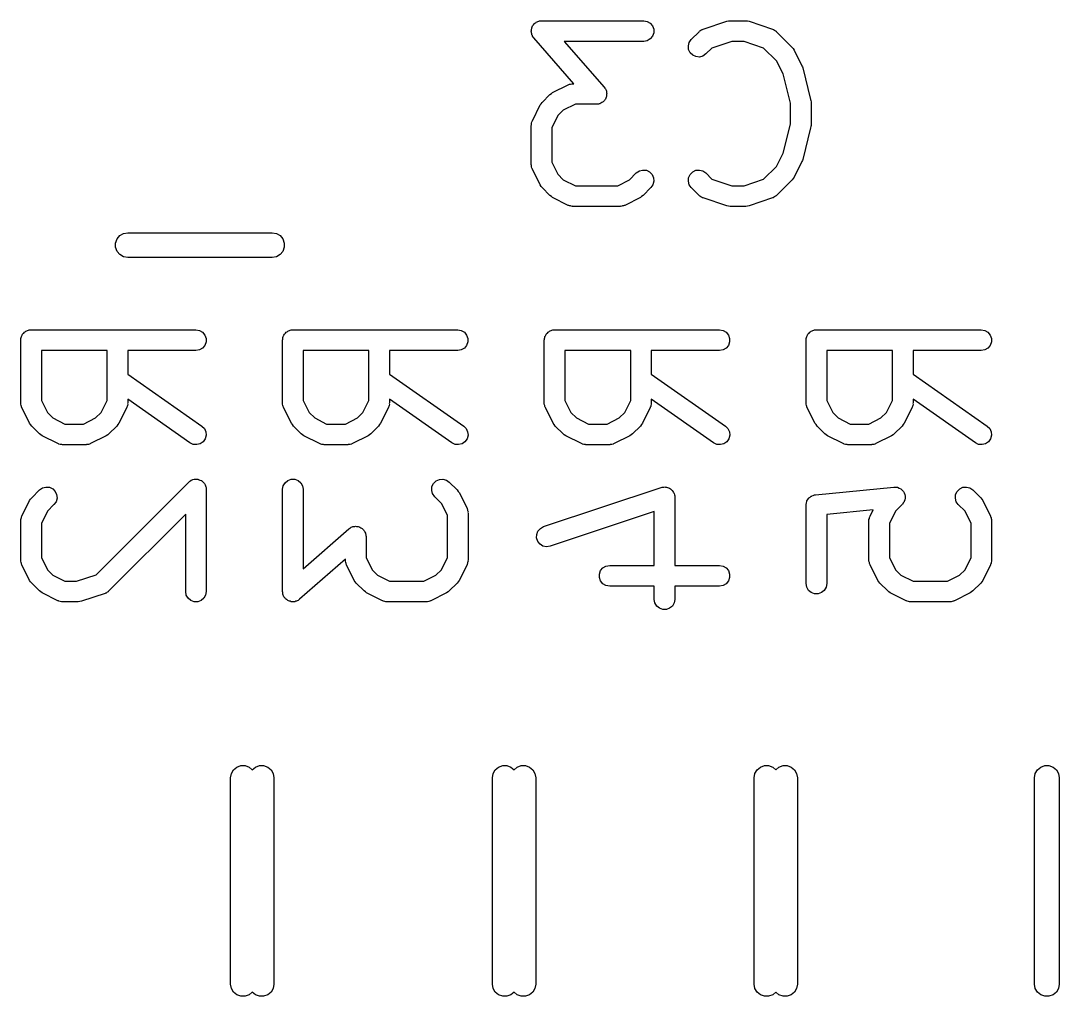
# Model space of a CAD drawing. Extents: x 100.3 to 129.7, y -169.9 to -105.7.
# Drawn here: x 123.02 to 128.06, y -122.15 to -117.42 of the extents above; entities that cross this region are included whole.
import ezdxf

# ---------------------------------------------------------------- set-up
doc = ezdxf.new("R2010")
doc.units = 0
doc.header["$MEASUREMENT"] = 0
doc.layers.add('BLACK', color=7, linetype='CONTINUOUS')

msp = doc.modelspace()

# ---------------------------------------------------------------- linework, layer by layer
at = {"layer": 'Black'}
for p, q in [((125.508, -117.438), (125.512, -117.434)), ((125.512, -117.434), (125.515, -117.431)), ((125.515, -117.431), (125.519, -117.429)), ((125.519, -117.429), (125.522, -117.426)), ((125.522, -117.426), (125.526, -117.424)), ((125.526, -117.424), (125.53, -117.422)), ((125.53, -117.422), (125.534, -117.421)), ((125.534, -117.421), (125.538, -117.42)), ((125.538, -117.42), (125.543, -117.42)), ((125.543, -117.42), (125.547, -117.419)), ((125.547, -117.419), (126.043, -117.419)), ((126.043, -117.419), (126.06, -117.422)), ((126.06, -117.422), (126.075, -117.431)), ((126.075, -117.431), (126.086, -117.444)), ((126.332, -117.46), (126.446, -117.421)), ((126.446, -117.421), (126.454, -117.42)), ((126.454, -117.42), (126.462, -117.419)), ((126.462, -117.419), (126.538, -117.419)), ((126.538, -117.419), (126.546, -117.42)), ((126.546, -117.42), (126.554, -117.421)), ((126.554, -117.421), (126.668, -117.46)), ((125.497, -117.47), (125.498, -117.465)), ((125.498, -117.474), (125.497, -117.47)), ((125.498, -117.46), (125.5, -117.457)), ((125.498, -117.465), (125.498, -117.46)), ((125.498, -117.478), (125.498, -117.474)), ((125.5, -117.482), (125.498, -117.478)), ((125.5, -117.453), (125.502, -117.448)), ((125.5, -117.457), (125.5, -117.453)), ((125.501, -117.487), (125.5, -117.482)), ((125.502, -117.448), (125.504, -117.444)), ((125.504, -117.444), (125.507, -117.441)), ((125.507, -117.441), (125.508, -117.438)), ((126.086, -117.444), (126.092, -117.46)), ((126.092, -117.478), (126.086, -117.494)), ((126.092, -117.46), (126.092, -117.478)), ((126.274, -117.51), (126.312, -117.472)), ((126.312, -117.472), (126.314, -117.47)), ((126.314, -117.47), (126.316, -117.468)), ((126.316, -117.468), (126.321, -117.465)), ((126.321, -117.465), (126.326, -117.462)), ((126.326, -117.462), (126.329, -117.461)), ((126.329, -117.461), (126.332, -117.46)), ((126.668, -117.46), (126.671, -117.461)), ((126.671, -117.461), (126.673, -117.462)), ((126.673, -117.462), (126.678, -117.465)), ((126.678, -117.465), (126.683, -117.468)), ((126.683, -117.468), (126.685, -117.47)), ((126.685, -117.47), (126.688, -117.472)), ((126.688, -117.472), (126.764, -117.548)), ((125.503, -117.49), (125.501, -117.487)), ((125.504, -117.494), (125.503, -117.49)), ((125.507, -117.498), (125.504, -117.494)), ((125.51, -117.502), (125.507, -117.498)), ((125.704, -117.724), (125.51, -117.502)), ((126.043, -117.519), (125.658, -117.519)), ((125.658, -117.519), (125.852, -117.741)), ((126.06, -117.516), (126.043, -117.519)), ((126.075, -117.507), (126.06, -117.516)), ((126.086, -117.494), (126.075, -117.507)), ((126.26, -117.541), (126.264, -117.524)), ((126.264, -117.524), (126.274, -117.51)), ((126.47, -117.519), (126.374, -117.551)), ((126.53, -117.519), (126.47, -117.519)), ((126.625, -117.551), (126.53, -117.519)), ((126.261, -117.558), (126.26, -117.541)), ((126.268, -117.574), (126.261, -117.558)), ((126.281, -117.586), (126.268, -117.574)), ((126.296, -117.593), (126.281, -117.586)), ((126.345, -117.58), (126.33, -117.59)), ((126.374, -117.551), (126.345, -117.58)), ((126.687, -117.613), (126.625, -117.551)), ((126.764, -117.548), (126.768, -117.554)), ((126.768, -117.554), (126.773, -117.561)), ((126.773, -117.561), (126.811, -117.637)), ((126.314, -117.595), (126.296, -117.593)), ((126.33, -117.59), (126.314, -117.595)), ((126.719, -117.677), (126.687, -117.613)), ((126.811, -117.637), (126.813, -117.642)), ((126.755, -117.818), (126.719, -117.677)), ((126.813, -117.642), (126.815, -117.647)), ((126.815, -117.647), (126.853, -117.8)), ((125.601, -117.767), (125.677, -117.729)), ((125.677, -117.729), (125.68, -117.728)), ((125.68, -117.728), (125.683, -117.727)), ((125.683, -117.727), (125.688, -117.726)), ((125.688, -117.726), (125.694, -117.724)), ((125.694, -117.724), (125.697, -117.724)), ((125.697, -117.724), (125.7, -117.724)), ((125.7, -117.724), (125.704, -117.724)), ((125.55, -117.815), (125.588, -117.776)), ((125.588, -117.776), (125.595, -117.772)), ((125.595, -117.772), (125.601, -117.767)), ((125.852, -117.741), (125.854, -117.745)), ((125.854, -117.745), (125.857, -117.749)), ((125.857, -117.749), (125.859, -117.752)), ((125.859, -117.752), (125.861, -117.756)), ((125.861, -117.756), (125.862, -117.76)), ((125.862, -117.786), (125.861, -117.79)), ((125.862, -117.76), (125.863, -117.765)), ((125.863, -117.782), (125.862, -117.786)), ((125.863, -117.765), (125.863, -117.769)), ((125.863, -117.769), (125.864, -117.773)), ((125.864, -117.773), (125.863, -117.777)), ((125.863, -117.777), (125.863, -117.782)), ((125.503, -117.904), (125.541, -117.827)), ((125.541, -117.827), (125.546, -117.821)), ((125.546, -117.821), (125.55, -117.815)), ((125.712, -117.824), (125.653, -117.853)), ((125.814, -117.824), (125.712, -117.824)), ((125.819, -117.823), (125.814, -117.824)), ((125.824, -117.823), (125.819, -117.823)), ((125.827, -117.821), (125.824, -117.823)), ((125.831, -117.821), (125.827, -117.821)), ((125.835, -117.818), (125.831, -117.821)), ((125.84, -117.816), (125.835, -117.818)), ((125.843, -117.814), (125.84, -117.816)), ((125.846, -117.812), (125.843, -117.814)), ((125.849, -117.808), (125.846, -117.812)), ((125.853, -117.805), (125.849, -117.808)), ((125.855, -117.802), (125.853, -117.805)), ((125.857, -117.799), (125.855, -117.802)), ((125.859, -117.794), (125.857, -117.799)), ((125.861, -117.79), (125.859, -117.794)), ((126.755, -117.92), (126.755, -117.818)), ((126.853, -117.8), (126.854, -117.806)), ((126.854, -117.806), (126.855, -117.812)), ((126.855, -117.812), (126.855, -117.926)), ((125.627, -117.879), (125.597, -117.938)), ((125.653, -117.853), (125.627, -117.879)), ((125.497, -117.926), (125.498, -117.923)), ((125.497, -118.117), (125.497, -117.926)), ((125.498, -117.92), (125.499, -117.915)), ((125.498, -117.923), (125.498, -117.92)), ((125.499, -117.915), (125.5, -117.909)), ((125.5, -117.909), (125.502, -117.906)), ((125.502, -117.906), (125.503, -117.904)), ((125.597, -117.938), (125.597, -118.105)), ((126.719, -118.061), (126.755, -117.92)), ((126.853, -117.938), (126.815, -118.091)), ((126.854, -117.932), (126.853, -117.938)), ((126.855, -117.926), (126.854, -117.932)), ((126.687, -118.125), (126.719, -118.061)), ((125.498, -118.119), (125.497, -118.117)), ((125.498, -118.122), (125.498, -118.119)), ((125.499, -118.128), (125.498, -118.122)), ((125.5, -118.134), (125.499, -118.128)), ((125.502, -118.136), (125.5, -118.134)), ((125.503, -118.139), (125.502, -118.136)), ((125.541, -118.215), (125.503, -118.139)), ((125.597, -118.105), (125.627, -118.163)), ((126.625, -118.187), (126.687, -118.125)), ((126.811, -118.101), (126.773, -118.177)), ((126.813, -118.096), (126.811, -118.101)), ((126.815, -118.091), (126.813, -118.096)), ((125.627, -118.163), (125.653, -118.19)), ((125.653, -118.19), (125.712, -118.219)), ((125.917, -118.219), (125.975, -118.19)), ((125.975, -118.19), (126.007, -118.157)), ((126.007, -118.157), (126.022, -118.147)), ((126.022, -118.147), (126.038, -118.143)), ((126.038, -118.143), (126.056, -118.144)), ((126.056, -118.144), (126.071, -118.152)), ((126.071, -118.152), (126.084, -118.164)), ((126.084, -118.164), (126.091, -118.18)), ((126.091, -118.18), (126.092, -118.197)), ((126.26, -118.197), (126.261, -118.18)), ((126.261, -118.18), (126.268, -118.164)), ((126.268, -118.164), (126.281, -118.152)), ((126.281, -118.152), (126.296, -118.144)), ((126.296, -118.144), (126.314, -118.143)), ((126.314, -118.143), (126.33, -118.147)), ((126.33, -118.147), (126.345, -118.157)), ((126.345, -118.157), (126.374, -118.187)), ((126.374, -118.187), (126.47, -118.219)), ((126.53, -118.219), (126.625, -118.187)), ((126.764, -118.19), (126.688, -118.266)), ((126.768, -118.183), (126.764, -118.19)), ((126.773, -118.177), (126.768, -118.183)), ((125.546, -118.222), (125.541, -118.215)), ((125.55, -118.228), (125.546, -118.222)), ((125.588, -118.266), (125.55, -118.228)), ((125.712, -118.219), (125.917, -118.219)), ((126.078, -118.228), (126.04, -118.266)), ((126.088, -118.214), (126.078, -118.228)), ((126.092, -118.197), (126.088, -118.214)), ((126.264, -118.214), (126.26, -118.197)), ((126.274, -118.228), (126.264, -118.214)), ((126.312, -118.266), (126.274, -118.228)), ((126.47, -118.219), (126.53, -118.219)), ((125.595, -118.271), (125.588, -118.266)), ((125.601, -118.276), (125.595, -118.271)), ((125.677, -118.314), (125.601, -118.276)), ((126.027, -118.276), (125.951, -118.314)), ((126.033, -118.271), (126.027, -118.276)), ((126.04, -118.266), (126.033, -118.271)), ((126.314, -118.268), (126.312, -118.266)), ((126.316, -118.27), (126.314, -118.268)), ((126.321, -118.273), (126.316, -118.27)), ((126.326, -118.276), (126.321, -118.273)), ((126.329, -118.277), (126.326, -118.276)), ((126.332, -118.278), (126.329, -118.277)), ((126.446, -118.316), (126.332, -118.278)), ((126.668, -118.278), (126.554, -118.316)), ((126.671, -118.277), (126.668, -118.278)), ((126.673, -118.276), (126.671, -118.277)), ((126.678, -118.273), (126.673, -118.276)), ((126.683, -118.27), (126.678, -118.273)), ((126.685, -118.268), (126.683, -118.27)), ((126.688, -118.266), (126.685, -118.268)), ((125.68, -118.314), (125.677, -118.314)), ((125.683, -118.316), (125.68, -118.314)), ((125.688, -118.317), (125.683, -118.316)), ((125.694, -118.319), (125.688, -118.317)), ((125.697, -118.318), (125.694, -118.319)), ((125.7, -118.319), (125.697, -118.318)), ((125.928, -118.319), (125.7, -118.319)), ((125.931, -118.318), (125.928, -118.319)), ((125.934, -118.319), (125.931, -118.318)), ((125.94, -118.317), (125.934, -118.319)), ((125.945, -118.316), (125.94, -118.317)), ((125.948, -118.314), (125.945, -118.316)), ((125.951, -118.314), (125.948, -118.314)), ((126.454, -118.318), (126.446, -118.316)), ((126.462, -118.319), (126.454, -118.318)), ((126.538, -118.319), (126.462, -118.319)), ((126.546, -118.318), (126.538, -118.319)), ((126.554, -118.316), (126.546, -118.318)), ((123.481, -118.497), (123.488, -118.477)), ((123.488, -118.477), (123.501, -118.461)), ((123.501, -118.461), (123.519, -118.451)), ((123.519, -118.451), (123.54, -118.447)), ((123.54, -118.447), (124.24, -118.447)), ((124.24, -118.447), (124.261, -118.451)), ((124.261, -118.451), (124.279, -118.461)), ((124.279, -118.461), (124.292, -118.477)), ((124.292, -118.477), (124.299, -118.497)), ((123.481, -118.517), (123.481, -118.497)), ((123.488, -118.537), (123.481, -118.517)), ((123.501, -118.553), (123.488, -118.537)), ((124.292, -118.537), (124.279, -118.553)), ((124.299, -118.517), (124.292, -118.537)), ((124.299, -118.497), (124.299, -118.517)), ((123.519, -118.563), (123.501, -118.553)), ((123.54, -118.567), (123.519, -118.563)), ((124.24, -118.567), (123.54, -118.567)), ((124.261, -118.563), (124.24, -118.567)), ((124.279, -118.553), (124.261, -118.563)), ((123.024, -118.95), (123.026, -118.947)), ((123.026, -118.947), (123.028, -118.943)), ((123.028, -118.943), (123.03, -118.939)), ((123.03, -118.939), (123.033, -118.935)), ((123.033, -118.935), (123.036, -118.933)), ((123.036, -118.933), (123.039, -118.929)), ((123.039, -118.929), (123.043, -118.927)), ((123.043, -118.927), (123.046, -118.924)), ((123.046, -118.924), (123.05, -118.923)), ((123.05, -118.923), (123.054, -118.921)), ((123.054, -118.921), (123.058, -118.92)), ((123.058, -118.92), (123.062, -118.918)), ((123.062, -118.918), (123.067, -118.918)), ((123.067, -118.918), (123.071, -118.918)), ((123.071, -118.918), (123.871, -118.918)), ((123.871, -118.918), (123.888, -118.921)), ((123.888, -118.921), (123.903, -118.929)), ((123.903, -118.929), (123.914, -118.943)), ((123.914, -118.943), (123.92, -118.959)), ((124.294, -118.95), (124.296, -118.947)), ((124.296, -118.947), (124.298, -118.943)), ((124.298, -118.943), (124.3, -118.939)), ((124.3, -118.939), (124.303, -118.935)), ((124.303, -118.935), (124.306, -118.933)), ((124.306, -118.933), (124.309, -118.929)), ((124.309, -118.929), (124.313, -118.927)), ((124.313, -118.927), (124.316, -118.924)), ((124.316, -118.924), (124.32, -118.923)), ((124.32, -118.923), (124.324, -118.921)), ((124.324, -118.921), (124.328, -118.92)), ((124.328, -118.92), (124.332, -118.918)), ((124.332, -118.918), (124.337, -118.918)), ((124.337, -118.918), (124.341, -118.918)), ((124.341, -118.918), (125.141, -118.918)), ((125.141, -118.918), (125.158, -118.921)), ((125.158, -118.921), (125.173, -118.929)), ((125.173, -118.929), (125.184, -118.943)), ((125.184, -118.943), (125.19, -118.959)), ((125.564, -118.95), (125.566, -118.947)), ((125.566, -118.947), (125.568, -118.943)), ((125.568, -118.943), (125.57, -118.939)), ((125.57, -118.939), (125.573, -118.935)), ((125.573, -118.935), (125.576, -118.933)), ((125.576, -118.933), (125.579, -118.929)), ((125.579, -118.929), (125.583, -118.927)), ((125.583, -118.927), (125.586, -118.924)), ((125.586, -118.924), (125.59, -118.923)), ((125.59, -118.923), (125.594, -118.921)), ((125.594, -118.921), (125.598, -118.92)), ((125.598, -118.92), (125.602, -118.918)), ((125.602, -118.918), (125.607, -118.918)), ((125.607, -118.918), (125.611, -118.918)), ((125.611, -118.918), (126.411, -118.918)), ((126.411, -118.918), (126.428, -118.921)), ((126.428, -118.921), (126.443, -118.929)), ((126.443, -118.929), (126.454, -118.943)), ((126.454, -118.943), (126.46, -118.959)), ((126.834, -118.95), (126.836, -118.947)), ((126.836, -118.947), (126.838, -118.943)), ((126.838, -118.943), (126.84, -118.939)), ((126.84, -118.939), (126.843, -118.935)), ((126.843, -118.935), (126.846, -118.933)), ((126.846, -118.933), (126.849, -118.929)), ((126.849, -118.929), (126.853, -118.927)), ((126.853, -118.927), (126.856, -118.924)), ((126.856, -118.924), (126.86, -118.923)), ((126.86, -118.923), (126.864, -118.921)), ((126.864, -118.921), (126.868, -118.92)), ((126.868, -118.92), (126.872, -118.918)), ((126.872, -118.918), (126.877, -118.918)), ((126.877, -118.918), (126.881, -118.918)), ((126.881, -118.918), (127.681, -118.918)), ((127.681, -118.918), (127.698, -118.921)), ((127.698, -118.921), (127.713, -118.929)), ((127.713, -118.929), (127.724, -118.943)), ((127.724, -118.943), (127.73, -118.959)), ((123.021, -118.968), (123.022, -118.963)), ((123.021, -119.272), (123.021, -118.968)), ((123.022, -118.959), (123.023, -118.955)), ((123.022, -118.963), (123.022, -118.959)), ((123.023, -118.955), (123.024, -118.95)), ((123.914, -118.993), (123.903, -119.006)), ((123.92, -118.976), (123.914, -118.993)), ((123.92, -118.959), (123.92, -118.976)), ((124.291, -118.968), (124.292, -118.963)), ((124.291, -119.272), (124.291, -118.968)), ((124.292, -118.959), (124.293, -118.955)), ((124.292, -118.963), (124.292, -118.959)), ((124.293, -118.955), (124.294, -118.95)), ((125.184, -118.993), (125.173, -119.006)), ((125.19, -118.976), (125.184, -118.993)), ((125.19, -118.959), (125.19, -118.976)), ((125.561, -118.968), (125.562, -118.963)), ((125.561, -119.272), (125.561, -118.968)), ((125.562, -118.959), (125.563, -118.955)), ((125.562, -118.963), (125.562, -118.959)), ((125.563, -118.955), (125.564, -118.95)), ((126.454, -118.993), (126.443, -119.006)), ((126.46, -118.976), (126.454, -118.993)), ((126.46, -118.959), (126.46, -118.976)), ((126.831, -118.968), (126.832, -118.963)), ((126.831, -119.272), (126.831, -118.968)), ((126.832, -118.959), (126.833, -118.955)), ((126.832, -118.963), (126.832, -118.959)), ((126.833, -118.955), (126.834, -118.95)), ((127.724, -118.993), (127.713, -119.006)), ((127.73, -118.976), (127.724, -118.993)), ((127.73, -118.959), (127.73, -118.976)), ((123.121, -119.018), (123.121, -119.26)), ((123.44, -119.018), (123.121, -119.018)), ((123.44, -119.26), (123.44, -119.018)), ((123.871, -119.018), (123.54, -119.018)), ((123.54, -119.018), (123.54, -119.132)), ((123.888, -119.015), (123.871, -119.018)), ((123.903, -119.006), (123.888, -119.015)), ((124.391, -119.018), (124.391, -119.26)), ((124.71, -119.018), (124.391, -119.018)), ((124.71, -119.26), (124.71, -119.018)), ((125.141, -119.018), (124.81, -119.018)), ((124.81, -119.018), (124.81, -119.132)), ((125.158, -119.015), (125.141, -119.018)), ((125.173, -119.006), (125.158, -119.015)), ((125.661, -119.018), (125.661, -119.26)), ((125.98, -119.018), (125.661, -119.018)), ((125.98, -119.26), (125.98, -119.018)), ((126.411, -119.018), (126.08, -119.018)), ((126.08, -119.018), (126.08, -119.132)), ((126.428, -119.015), (126.411, -119.018)), ((126.443, -119.006), (126.428, -119.015)), ((126.931, -119.018), (126.931, -119.26)), ((127.25, -119.018), (126.931, -119.018)), ((127.25, -119.26), (127.25, -119.018)), ((127.681, -119.018), (127.35, -119.018)), ((127.35, -119.018), (127.35, -119.132)), ((127.698, -119.015), (127.681, -119.018)), ((127.713, -119.006), (127.698, -119.015)), ((123.54, -119.132), (123.9, -119.384)), ((124.81, -119.132), (125.17, -119.384)), ((126.08, -119.132), (126.44, -119.384)), ((127.35, -119.132), (127.71, -119.384)), ((123.021, -119.275), (123.021, -119.272)), ((123.021, -119.278), (123.021, -119.275)), ((123.023, -119.284), (123.021, -119.278)), ((123.024, -119.289), (123.023, -119.284)), ((123.025, -119.292), (123.024, -119.289)), ((123.026, -119.295), (123.025, -119.292)), ((123.064, -119.371), (123.026, -119.295)), ((123.121, -119.26), (123.15, -119.319)), ((123.411, -119.319), (123.44, -119.26)), ((123.535, -119.295), (123.497, -119.371)), ((123.537, -119.289), (123.535, -119.292)), ((123.535, -119.292), (123.535, -119.295)), ((123.538, -119.284), (123.537, -119.289)), ((123.54, -119.278), (123.538, -119.284)), ((123.54, -119.272), (123.539, -119.275)), ((123.539, -119.275), (123.54, -119.278)), ((123.842, -119.466), (123.54, -119.254)), ((123.54, -119.254), (123.54, -119.272)), ((124.291, -119.275), (124.291, -119.272)), ((124.291, -119.278), (124.291, -119.275)), ((124.293, -119.284), (124.291, -119.278)), ((124.294, -119.289), (124.293, -119.284)), ((124.295, -119.292), (124.294, -119.289)), ((124.296, -119.295), (124.295, -119.292)), ((124.334, -119.371), (124.296, -119.295)), ((124.391, -119.26), (124.42, -119.319)), ((124.681, -119.319), (124.71, -119.26)), ((124.805, -119.295), (124.767, -119.371)), ((124.807, -119.289), (124.805, -119.292)), ((124.805, -119.292), (124.805, -119.295)), ((124.808, -119.284), (124.807, -119.289)), ((124.81, -119.278), (124.808, -119.284)), ((124.81, -119.272), (124.809, -119.275)), ((124.809, -119.275), (124.81, -119.278)), ((125.112, -119.466), (124.81, -119.254)), ((124.81, -119.254), (124.81, -119.272)), ((125.561, -119.275), (125.561, -119.272)), ((125.561, -119.278), (125.561, -119.275)), ((125.563, -119.284), (125.561, -119.278)), ((125.564, -119.289), (125.563, -119.284)), ((125.565, -119.292), (125.564, -119.289)), ((125.566, -119.295), (125.565, -119.292)), ((125.604, -119.371), (125.566, -119.295)), ((125.661, -119.26), (125.69, -119.319)), ((125.951, -119.319), (125.98, -119.26)), ((126.075, -119.295), (126.037, -119.371)), ((126.077, -119.289), (126.075, -119.292)), ((126.075, -119.292), (126.075, -119.295)), ((126.078, -119.284), (126.077, -119.289)), ((126.08, -119.278), (126.078, -119.284)), ((126.08, -119.272), (126.079, -119.275)), ((126.079, -119.275), (126.08, -119.278)), ((126.382, -119.466), (126.08, -119.254)), ((126.08, -119.254), (126.08, -119.272)), ((126.831, -119.275), (126.831, -119.272)), ((126.831, -119.278), (126.831, -119.275)), ((126.833, -119.284), (126.831, -119.278)), ((126.834, -119.289), (126.833, -119.284)), ((126.835, -119.292), (126.834, -119.289)), ((126.836, -119.295), (126.835, -119.292)), ((126.874, -119.371), (126.836, -119.295)), ((126.931, -119.26), (126.96, -119.319)), ((127.221, -119.319), (127.25, -119.26)), ((127.345, -119.295), (127.307, -119.371)), ((127.347, -119.289), (127.345, -119.292)), ((127.345, -119.292), (127.345, -119.295)), ((127.348, -119.284), (127.347, -119.289)), ((127.35, -119.278), (127.348, -119.284)), ((127.35, -119.272), (127.349, -119.275)), ((127.349, -119.275), (127.35, -119.278)), ((127.652, -119.466), (127.35, -119.254)), ((127.35, -119.254), (127.35, -119.272)), ((123.15, -119.319), (123.177, -119.345)), ((123.177, -119.345), (123.235, -119.375)), ((123.326, -119.375), (123.384, -119.345)), ((123.384, -119.345), (123.411, -119.319)), ((124.42, -119.319), (124.447, -119.345)), ((124.447, -119.345), (124.505, -119.375)), ((124.596, -119.375), (124.654, -119.345)), ((124.654, -119.345), (124.681, -119.319)), ((125.69, -119.319), (125.717, -119.345)), ((125.717, -119.345), (125.775, -119.375)), ((125.866, -119.375), (125.924, -119.345)), ((125.924, -119.345), (125.951, -119.319)), ((126.96, -119.319), (126.987, -119.345)), ((126.987, -119.345), (127.045, -119.375)), ((127.136, -119.375), (127.194, -119.345)), ((127.194, -119.345), (127.221, -119.319)), ((123.069, -119.377), (123.064, -119.371)), ((123.074, -119.384), (123.069, -119.377)), ((123.112, -119.422), (123.074, -119.384)), ((123.235, -119.375), (123.326, -119.375)), ((123.487, -119.384), (123.449, -119.422)), ((123.492, -119.377), (123.487, -119.384)), ((123.497, -119.371), (123.492, -119.377)), ((123.9, -119.384), (123.912, -119.396)), ((123.912, -119.396), (123.919, -119.412)), ((124.339, -119.377), (124.334, -119.371)), ((124.344, -119.384), (124.339, -119.377)), ((124.382, -119.422), (124.344, -119.384)), ((124.505, -119.375), (124.596, -119.375)), ((124.757, -119.384), (124.719, -119.422)), ((124.762, -119.377), (124.757, -119.384)), ((124.767, -119.371), (124.762, -119.377)), ((125.17, -119.384), (125.182, -119.396)), ((125.182, -119.396), (125.189, -119.412)), ((125.609, -119.377), (125.604, -119.371)), ((125.614, -119.384), (125.609, -119.377)), ((125.652, -119.422), (125.614, -119.384)), ((125.775, -119.375), (125.866, -119.375)), ((126.027, -119.384), (125.989, -119.422)), ((126.032, -119.377), (126.027, -119.384)), ((126.037, -119.371), (126.032, -119.377)), ((126.44, -119.384), (126.452, -119.396)), ((126.452, -119.396), (126.459, -119.412)), ((126.879, -119.377), (126.874, -119.371)), ((126.884, -119.384), (126.879, -119.377)), ((126.922, -119.422), (126.884, -119.384)), ((127.045, -119.375), (127.136, -119.375)), ((127.297, -119.384), (127.259, -119.422)), ((127.302, -119.377), (127.297, -119.384)), ((127.307, -119.371), (127.302, -119.377)), ((127.71, -119.384), (127.722, -119.396)), ((127.722, -119.396), (127.729, -119.412)), ((123.118, -119.427), (123.112, -119.422)), ((123.125, -119.431), (123.118, -119.427)), ((123.201, -119.469), (123.125, -119.431)), ((123.436, -119.431), (123.36, -119.469)), ((123.443, -119.427), (123.436, -119.431)), ((123.449, -119.422), (123.443, -119.427)), ((123.916, -119.446), (123.906, -119.46)), ((123.921, -119.429), (123.916, -119.446)), ((123.919, -119.412), (123.921, -119.429)), ((124.388, -119.427), (124.382, -119.422)), ((124.395, -119.431), (124.388, -119.427)), ((124.471, -119.469), (124.395, -119.431)), ((124.706, -119.431), (124.63, -119.469)), ((124.713, -119.427), (124.706, -119.431)), ((124.719, -119.422), (124.713, -119.427)), ((125.186, -119.446), (125.176, -119.46)), ((125.191, -119.429), (125.186, -119.446)), ((125.189, -119.412), (125.191, -119.429)), ((125.658, -119.427), (125.652, -119.422)), ((125.665, -119.431), (125.658, -119.427)), ((125.741, -119.469), (125.665, -119.431)), ((125.976, -119.431), (125.9, -119.469)), ((125.983, -119.427), (125.976, -119.431)), ((125.989, -119.422), (125.983, -119.427)), ((126.456, -119.446), (126.446, -119.46)), ((126.461, -119.429), (126.456, -119.446)), ((126.459, -119.412), (126.461, -119.429)), ((126.928, -119.427), (126.922, -119.422)), ((126.935, -119.431), (126.928, -119.427)), ((127.011, -119.469), (126.935, -119.431)), ((127.246, -119.431), (127.17, -119.469)), ((127.253, -119.427), (127.246, -119.431)), ((127.259, -119.422), (127.253, -119.427)), ((127.726, -119.446), (127.716, -119.46)), ((127.731, -119.429), (127.726, -119.446)), ((127.729, -119.412), (127.731, -119.429)), ((123.204, -119.47), (123.201, -119.469)), ((123.206, -119.472), (123.204, -119.47)), ((123.212, -119.473), (123.206, -119.472)), ((123.218, -119.474), (123.212, -119.473)), ((123.22, -119.474), (123.218, -119.474)), ((123.223, -119.475), (123.22, -119.474)), ((123.338, -119.475), (123.223, -119.475)), ((123.34, -119.474), (123.338, -119.475)), ((123.343, -119.474), (123.34, -119.474)), ((123.349, -119.473), (123.343, -119.474)), ((123.355, -119.472), (123.349, -119.473)), ((123.357, -119.47), (123.355, -119.472)), ((123.36, -119.469), (123.357, -119.47)), ((123.858, -119.473), (123.842, -119.466)), ((123.875, -119.474), (123.858, -119.473)), ((123.892, -119.47), (123.875, -119.474)), ((123.906, -119.46), (123.892, -119.47)), ((124.474, -119.47), (124.471, -119.469)), ((124.476, -119.472), (124.474, -119.47)), ((124.482, -119.473), (124.476, -119.472)), ((124.488, -119.474), (124.482, -119.473)), ((124.49, -119.474), (124.488, -119.474)), ((124.493, -119.475), (124.49, -119.474)), ((124.608, -119.475), (124.493, -119.475)), ((124.61, -119.474), (124.608, -119.475)), ((124.613, -119.474), (124.61, -119.474)), ((124.619, -119.473), (124.613, -119.474)), ((124.625, -119.472), (124.619, -119.473)), ((124.627, -119.47), (124.625, -119.472)), ((124.63, -119.469), (124.627, -119.47)), ((125.128, -119.473), (125.112, -119.466)), ((125.145, -119.474), (125.128, -119.473)), ((125.162, -119.47), (125.145, -119.474)), ((125.176, -119.46), (125.162, -119.47)), ((125.744, -119.47), (125.741, -119.469)), ((125.746, -119.472), (125.744, -119.47)), ((125.752, -119.473), (125.746, -119.472)), ((125.758, -119.474), (125.752, -119.473)), ((125.76, -119.474), (125.758, -119.474)), ((125.763, -119.475), (125.76, -119.474)), ((125.878, -119.475), (125.763, -119.475)), ((125.88, -119.474), (125.878, -119.475)), ((125.883, -119.474), (125.88, -119.474)), ((125.889, -119.473), (125.883, -119.474)), ((125.895, -119.472), (125.889, -119.473)), ((125.897, -119.47), (125.895, -119.472)), ((125.9, -119.469), (125.897, -119.47)), ((126.398, -119.473), (126.382, -119.466)), ((126.415, -119.474), (126.398, -119.473)), ((126.432, -119.47), (126.415, -119.474)), ((126.446, -119.46), (126.432, -119.47)), ((127.014, -119.47), (127.011, -119.469)), ((127.016, -119.472), (127.014, -119.47)), ((127.022, -119.473), (127.016, -119.472)), ((127.028, -119.474), (127.022, -119.473)), ((127.03, -119.474), (127.028, -119.474)), ((127.033, -119.475), (127.03, -119.474)), ((127.148, -119.475), (127.033, -119.475)), ((127.15, -119.474), (127.148, -119.475)), ((127.153, -119.474), (127.15, -119.474)), ((127.159, -119.473), (127.153, -119.474)), ((127.165, -119.472), (127.159, -119.473)), ((127.167, -119.47), (127.165, -119.472)), ((127.17, -119.469), (127.167, -119.47)), ((127.668, -119.473), (127.652, -119.466)), ((127.685, -119.474), (127.668, -119.473)), ((127.702, -119.47), (127.685, -119.474)), ((127.716, -119.46), (127.702, -119.47)), ((123.836, -119.656), (123.841, -119.652)), ((123.841, -119.652), (123.846, -119.648)), ((123.846, -119.648), (123.848, -119.647)), ((123.848, -119.647), (123.85, -119.646)), ((123.85, -119.646), (123.856, -119.644)), ((123.856, -119.644), (123.862, -119.642)), ((123.862, -119.642), (123.864, -119.642)), ((123.864, -119.642), (123.867, -119.642)), ((123.867, -119.642), (123.873, -119.642)), ((123.873, -119.642), (123.88, -119.642)), ((123.88, -119.642), (123.882, -119.643)), ((123.882, -119.643), (123.884, -119.643)), ((123.884, -119.643), (123.89, -119.646)), ((123.89, -119.646), (123.896, -119.648)), ((123.896, -119.648), (123.898, -119.649)), ((123.898, -119.649), (123.9, -119.65)), ((123.9, -119.65), (123.904, -119.655)), ((124.303, -119.659), (124.316, -119.648)), ((124.316, -119.648), (124.332, -119.642)), ((124.332, -119.642), (124.35, -119.642)), ((124.35, -119.642), (124.366, -119.648)), ((124.366, -119.648), (124.379, -119.659)), ((125.024, -119.663), (125.036, -119.65)), ((125.036, -119.65), (125.052, -119.643)), ((125.052, -119.643), (125.069, -119.642)), ((125.069, -119.642), (125.086, -119.646)), ((125.086, -119.646), (125.1, -119.656)), ((123.074, -119.732), (123.112, -119.694)), ((123.112, -119.694), (123.126, -119.684)), ((123.126, -119.684), (123.143, -119.68)), ((123.143, -119.68), (123.16, -119.681)), ((123.16, -119.681), (123.176, -119.688)), ((123.176, -119.688), (123.188, -119.701)), ((123.188, -119.701), (123.195, -119.716)), ((123.387, -120.105), (123.836, -119.656)), ((123.904, -119.655), (123.909, -119.659)), ((123.909, -119.659), (123.91, -119.661)), ((123.91, -119.661), (123.912, -119.663)), ((123.912, -119.663), (123.915, -119.669)), ((123.915, -119.669), (123.918, -119.674)), ((123.918, -119.674), (123.918, -119.676)), ((123.918, -119.676), (123.919, -119.678)), ((123.919, -119.678), (123.92, -119.685)), ((123.92, -119.685), (123.921, -119.691)), ((123.921, -119.691), (123.921, -120.187)), ((124.291, -119.691), (124.294, -119.674)), ((124.291, -120.187), (124.291, -119.691)), ((124.294, -119.674), (124.303, -119.659)), ((124.379, -119.659), (124.388, -119.674)), ((124.388, -119.674), (124.391, -119.691)), ((124.391, -119.691), (124.391, -120.076)), ((125.015, -119.696), (125.016, -119.678)), ((125.019, -119.712), (125.015, -119.696)), ((125.016, -119.678), (125.024, -119.663)), ((125.1, -119.656), (125.138, -119.694)), ((125.138, -119.694), (125.143, -119.701)), ((125.143, -119.701), (125.148, -119.707)), ((125.557, -119.872), (126.128, -119.682)), ((126.128, -119.682), (126.132, -119.681)), ((126.132, -119.681), (126.136, -119.68)), ((126.136, -119.68), (126.141, -119.68)), ((126.141, -119.68), (126.146, -119.679)), ((126.146, -119.679), (126.149, -119.68)), ((126.149, -119.68), (126.153, -119.68)), ((126.153, -119.68), (126.158, -119.682)), ((126.158, -119.682), (126.163, -119.683)), ((126.163, -119.683), (126.166, -119.685)), ((126.166, -119.685), (126.169, -119.686)), ((126.169, -119.686), (126.173, -119.689)), ((126.173, -119.689), (126.177, -119.692)), ((126.177, -119.692), (126.18, -119.695)), ((126.18, -119.695), (126.183, -119.697)), ((126.183, -119.697), (126.185, -119.702)), ((126.185, -119.702), (126.188, -119.706)), ((126.876, -119.718), (127.257, -119.68)), ((127.257, -119.68), (127.257, -119.68)), ((127.257, -119.68), (127.257, -119.68)), ((127.257, -119.68), (127.266, -119.68)), ((127.266, -119.68), (127.274, -119.681)), ((127.274, -119.681), (127.274, -119.681)), ((127.274, -119.681), (127.275, -119.681)), ((127.275, -119.681), (127.282, -119.685)), ((127.282, -119.685), (127.29, -119.688)), ((127.29, -119.688), (127.29, -119.688)), ((127.29, -119.688), (127.291, -119.688)), ((127.291, -119.688), (127.296, -119.694)), ((127.296, -119.694), (127.302, -119.7)), ((127.302, -119.7), (127.303, -119.701)), ((127.303, -119.701), (127.303, -119.701)), ((127.303, -119.701), (127.306, -119.708)), ((127.556, -119.716), (127.564, -119.701)), ((127.564, -119.701), (127.576, -119.688)), ((127.576, -119.688), (127.592, -119.681)), ((127.592, -119.681), (127.609, -119.68)), ((127.609, -119.68), (127.626, -119.684)), ((127.626, -119.684), (127.64, -119.694)), ((127.64, -119.694), (127.678, -119.732)), ((123.026, -119.821), (123.064, -119.745)), ((123.064, -119.745), (123.069, -119.739)), ((123.069, -119.739), (123.074, -119.732)), ((123.192, -119.751), (123.182, -119.765)), ((123.197, -119.734), (123.192, -119.751)), ((123.195, -119.716), (123.197, -119.734)), ((125.029, -119.727), (125.019, -119.712)), ((125.062, -119.759), (125.029, -119.727)), ((125.148, -119.707), (125.186, -119.783)), ((126.188, -119.706), (126.189, -119.709)), ((126.189, -119.709), (126.191, -119.712)), ((126.191, -119.712), (126.192, -119.717)), ((126.192, -119.717), (126.194, -119.722)), ((126.194, -119.722), (126.194, -119.726)), ((126.194, -119.726), (126.194, -119.729)), ((126.194, -119.729), (126.194, -120.06)), ((126.833, -119.757), (126.834, -119.75)), ((126.834, -119.75), (126.835, -119.749)), ((126.835, -119.747), (126.839, -119.741)), ((126.835, -119.749), (126.835, -119.747)), ((126.839, -119.741), (126.843, -119.735)), ((126.843, -119.735), (126.844, -119.734)), ((126.844, -119.734), (126.845, -119.733)), ((126.845, -119.733), (126.851, -119.729)), ((126.851, -119.729), (126.856, -119.724)), ((126.856, -119.724), (126.858, -119.724)), ((126.858, -119.724), (126.859, -119.722)), ((126.859, -119.722), (126.866, -119.721)), ((126.866, -119.721), (126.872, -119.718)), ((126.872, -119.718), (126.874, -119.718)), ((126.874, -119.718), (126.876, -119.718)), ((127.307, -119.751), (127.302, -119.757)), ((127.306, -119.708), (127.31, -119.716)), ((127.31, -119.742), (127.307, -119.75)), ((127.307, -119.75), (127.307, -119.75)), ((127.307, -119.75), (127.307, -119.751)), ((127.31, -119.716), (127.31, -119.716)), ((127.31, -119.716), (127.31, -119.716)), ((127.31, -119.716), (127.311, -119.725)), ((127.312, -119.734), (127.31, -119.742)), ((127.311, -119.725), (127.312, -119.733)), ((127.312, -119.733), (127.312, -119.733)), ((127.312, -119.733), (127.312, -119.734)), ((127.555, -119.734), (127.556, -119.716)), ((127.559, -119.751), (127.555, -119.734)), ((127.569, -119.765), (127.559, -119.751)), ((127.678, -119.732), (127.683, -119.739)), ((127.683, -119.739), (127.688, -119.745)), ((127.688, -119.745), (127.726, -119.821)), ((123.15, -119.797), (123.121, -119.856)), ((123.182, -119.765), (123.15, -119.797)), ((125.091, -119.817), (125.062, -119.759)), ((125.186, -119.783), (125.186, -119.786)), ((125.186, -119.786), (125.188, -119.789)), ((125.188, -119.789), (125.189, -119.794)), ((125.189, -119.794), (125.191, -119.8)), ((125.191, -119.8), (125.19, -119.803)), ((125.19, -119.803), (125.191, -119.806)), ((126.094, -119.799), (125.589, -119.967)), ((126.094, -120.06), (126.094, -119.799)), ((126.831, -119.764), (126.833, -119.757)), ((126.831, -119.766), (126.831, -119.764)), ((126.831, -119.768), (126.831, -119.766)), ((126.831, -120.148), (126.831, -119.768)), ((127.157, -119.79), (126.931, -119.813)), ((127.141, -119.821), (127.157, -119.79)), ((127.265, -119.797), (127.236, -119.856)), ((127.297, -119.765), (127.265, -119.797)), ((127.298, -119.764), (127.297, -119.765)), ((127.297, -119.765), (127.297, -119.765)), ((127.302, -119.757), (127.298, -119.764)), ((127.602, -119.797), (127.569, -119.765)), ((127.631, -119.856), (127.602, -119.797)), ((123.021, -119.838), (123.023, -119.832)), ((123.021, -119.841), (123.021, -119.838)), ((123.021, -119.844), (123.021, -119.841)), ((123.021, -120.034), (123.021, -119.844)), ((123.023, -119.832), (123.024, -119.827)), ((123.024, -119.827), (123.025, -119.824)), ((123.025, -119.824), (123.026, -119.821)), ((123.821, -119.812), (123.449, -120.184)), ((123.821, -120.187), (123.821, -119.812)), ((125.091, -120.022), (125.091, -119.817)), ((125.191, -119.806), (125.191, -120.034)), ((126.931, -119.813), (126.931, -120.148)), ((127.136, -119.838), (127.138, -119.832)), ((127.136, -119.841), (127.136, -119.838)), ((127.136, -119.844), (127.136, -119.841)), ((127.136, -120.034), (127.136, -119.844)), ((127.138, -119.832), (127.139, -119.827)), ((127.139, -119.827), (127.14, -119.824)), ((127.14, -119.824), (127.141, -119.821)), ((127.726, -119.821), (127.726, -119.824)), ((127.726, -119.824), (127.728, -119.827)), ((127.728, -119.827), (127.729, -119.832)), ((127.729, -119.832), (127.731, -119.838)), ((127.731, -119.838), (127.73, -119.841)), ((127.73, -119.841), (127.731, -119.844)), ((127.731, -119.844), (127.731, -120.034)), ((123.121, -119.856), (123.121, -120.022)), ((124.391, -120.076), (124.613, -119.882)), ((124.613, -119.882), (124.617, -119.88)), ((124.617, -119.88), (124.621, -119.877)), ((124.621, -119.877), (124.624, -119.875)), ((124.624, -119.875), (124.628, -119.873)), ((124.628, -119.873), (124.632, -119.872)), ((124.632, -119.872), (124.637, -119.871)), ((124.637, -119.871), (124.641, -119.871)), ((124.641, -119.871), (124.645, -119.87)), ((124.645, -119.87), (124.649, -119.871)), ((124.649, -119.871), (124.654, -119.871)), ((124.654, -119.871), (124.658, -119.872)), ((124.658, -119.872), (124.662, -119.873)), ((124.662, -119.873), (124.666, -119.875)), ((124.666, -119.875), (124.671, -119.877)), ((124.671, -119.877), (124.674, -119.879)), ((124.674, -119.879), (124.677, -119.881)), ((124.677, -119.881), (124.68, -119.885)), ((124.68, -119.885), (124.684, -119.888)), ((124.684, -119.888), (124.686, -119.891)), ((124.686, -119.891), (124.688, -119.894)), ((124.688, -119.894), (124.69, -119.899)), ((124.69, -119.899), (124.693, -119.903)), ((124.693, -119.903), (124.693, -119.907)), ((125.524, -119.91), (125.53, -119.894)), ((125.53, -119.894), (125.542, -119.881)), ((125.542, -119.881), (125.557, -119.872)), ((127.236, -119.856), (127.236, -120.022)), ((127.631, -120.022), (127.631, -119.856)), ((124.693, -119.907), (124.695, -119.91)), ((124.695, -119.91), (124.695, -119.915)), ((124.695, -119.915), (124.696, -119.92)), ((124.696, -119.92), (124.696, -120.022)), ((125.523, -119.927), (125.524, -119.91)), ((125.529, -119.944), (125.523, -119.927)), ((125.54, -119.957), (125.529, -119.944)), ((125.554, -119.966), (125.54, -119.957)), ((125.571, -119.97), (125.554, -119.966)), ((125.589, -119.967), (125.571, -119.97)), ((123.021, -120.037), (123.021, -120.034)), ((123.021, -120.04), (123.021, -120.037)), ((123.023, -120.046), (123.021, -120.04)), ((123.024, -120.051), (123.023, -120.046)), ((123.025, -120.054), (123.024, -120.051)), ((123.026, -120.057), (123.025, -120.054)), ((123.121, -120.022), (123.15, -120.081)), ((124.596, -120.03), (124.374, -120.224)), ((124.596, -120.034), (124.596, -120.03)), ((124.596, -120.037), (124.596, -120.034)), ((124.596, -120.04), (124.596, -120.037)), ((124.598, -120.046), (124.596, -120.04)), ((124.599, -120.051), (124.598, -120.046)), ((124.6, -120.054), (124.599, -120.051)), ((124.601, -120.057), (124.6, -120.054)), ((124.696, -120.022), (124.725, -120.081)), ((125.062, -120.081), (125.091, -120.022)), ((125.188, -120.051), (125.186, -120.054)), ((125.186, -120.054), (125.186, -120.057)), ((125.189, -120.046), (125.188, -120.051)), ((125.191, -120.04), (125.189, -120.046)), ((125.191, -120.034), (125.19, -120.037)), ((125.19, -120.037), (125.191, -120.04)), ((127.136, -120.037), (127.136, -120.034)), ((127.136, -120.04), (127.136, -120.037)), ((127.138, -120.046), (127.136, -120.04)), ((127.139, -120.051), (127.138, -120.046)), ((127.14, -120.054), (127.139, -120.051)), ((127.141, -120.057), (127.14, -120.054)), ((127.236, -120.022), (127.265, -120.081)), ((127.602, -120.081), (127.631, -120.022)), ((127.728, -120.051), (127.726, -120.054)), ((127.726, -120.054), (127.726, -120.057)), ((127.729, -120.046), (127.728, -120.051)), ((127.731, -120.04), (127.729, -120.046)), ((127.731, -120.034), (127.73, -120.037)), ((127.73, -120.037), (127.731, -120.04)), ((123.064, -120.133), (123.026, -120.057)), ((123.15, -120.081), (123.177, -120.107)), ((123.291, -120.137), (123.387, -120.105)), ((124.639, -120.133), (124.601, -120.057)), ((124.725, -120.081), (124.751, -120.107)), ((125.035, -120.107), (125.062, -120.081)), ((125.186, -120.057), (125.148, -120.133)), ((125.828, -120.102), (125.834, -120.085)), ((125.828, -120.119), (125.828, -120.102)), ((125.834, -120.085), (125.845, -120.072)), ((125.845, -120.072), (125.86, -120.063)), ((125.86, -120.063), (125.878, -120.06)), ((125.878, -120.06), (126.094, -120.06)), ((126.194, -120.06), (126.411, -120.06)), ((126.411, -120.06), (126.428, -120.063)), ((126.428, -120.063), (126.443, -120.072)), ((126.443, -120.072), (126.454, -120.085)), ((126.454, -120.085), (126.46, -120.102)), ((126.46, -120.102), (126.46, -120.119)), ((127.179, -120.133), (127.141, -120.057)), ((127.265, -120.081), (127.291, -120.107)), ((127.575, -120.107), (127.602, -120.081)), ((127.726, -120.057), (127.688, -120.133)), ((123.069, -120.139), (123.064, -120.133)), ((123.074, -120.146), (123.069, -120.139)), ((123.112, -120.184), (123.074, -120.146)), ((123.177, -120.107), (123.235, -120.137)), ((123.235, -120.137), (123.291, -120.137)), ((124.644, -120.139), (124.639, -120.133)), ((124.648, -120.146), (124.644, -120.139)), ((124.687, -120.184), (124.648, -120.146)), ((124.751, -120.107), (124.81, -120.137)), ((124.81, -120.137), (124.977, -120.137)), ((124.977, -120.137), (125.035, -120.107)), ((125.138, -120.146), (125.1, -120.184)), ((125.143, -120.139), (125.138, -120.146)), ((125.148, -120.133), (125.143, -120.139)), ((125.834, -120.135), (125.828, -120.119)), ((125.845, -120.149), (125.834, -120.135)), ((125.86, -120.157), (125.845, -120.149)), ((126.443, -120.149), (126.428, -120.157)), ((126.454, -120.135), (126.443, -120.149)), ((126.46, -120.119), (126.454, -120.135)), ((126.834, -120.166), (126.831, -120.148)), ((126.931, -120.148), (126.928, -120.166)), ((127.184, -120.139), (127.179, -120.133)), ((127.188, -120.146), (127.184, -120.139)), ((127.227, -120.184), (127.188, -120.146)), ((127.291, -120.107), (127.35, -120.137)), ((127.35, -120.137), (127.517, -120.137)), ((127.517, -120.137), (127.575, -120.107)), ((127.678, -120.146), (127.64, -120.184)), ((127.683, -120.139), (127.678, -120.146)), ((127.688, -120.133), (127.683, -120.139)), ((123.118, -120.188), (123.112, -120.184)), ((123.125, -120.193), (123.118, -120.188)), ((123.201, -120.231), (123.125, -120.193)), ((123.43, -120.196), (123.315, -120.234)), ((123.432, -120.195), (123.43, -120.196)), ((123.435, -120.194), (123.432, -120.195)), ((123.44, -120.19), (123.435, -120.194)), ((123.445, -120.188), (123.44, -120.19)), ((123.447, -120.185), (123.445, -120.188)), ((123.449, -120.184), (123.447, -120.185)), ((123.824, -120.204), (123.821, -120.187)), ((123.833, -120.219), (123.824, -120.204)), ((123.918, -120.204), (123.909, -120.219)), ((123.921, -120.187), (123.918, -120.204)), ((124.292, -120.191), (124.291, -120.187)), ((124.292, -120.196), (124.292, -120.191)), ((124.293, -120.2), (124.292, -120.196)), ((124.294, -120.204), (124.293, -120.2)), ((124.296, -120.208), (124.294, -120.204)), ((124.693, -120.188), (124.687, -120.184)), ((124.699, -120.193), (124.693, -120.188)), ((124.776, -120.231), (124.699, -120.193)), ((125.087, -120.193), (125.011, -120.231)), ((125.094, -120.188), (125.087, -120.193)), ((125.1, -120.184), (125.094, -120.188)), ((125.878, -120.16), (125.86, -120.157)), ((126.094, -120.16), (125.878, -120.16)), ((126.094, -120.225), (126.094, -120.16)), ((126.411, -120.16), (126.194, -120.16)), ((126.194, -120.16), (126.194, -120.225)), ((126.428, -120.157), (126.411, -120.16)), ((126.843, -120.181), (126.834, -120.166)), ((126.856, -120.192), (126.843, -120.181)), ((126.872, -120.198), (126.856, -120.192)), ((126.89, -120.198), (126.872, -120.198)), ((126.906, -120.192), (126.89, -120.198)), ((126.919, -120.181), (126.906, -120.192)), ((126.928, -120.166), (126.919, -120.181)), ((127.233, -120.188), (127.227, -120.184)), ((127.239, -120.193), (127.233, -120.188)), ((127.316, -120.231), (127.239, -120.193)), ((127.627, -120.193), (127.551, -120.231)), ((127.634, -120.188), (127.627, -120.193)), ((127.64, -120.184), (127.634, -120.188)), ((123.204, -120.232), (123.201, -120.231)), ((123.206, -120.234), (123.204, -120.232)), ((123.212, -120.235), (123.206, -120.234)), ((123.218, -120.236), (123.212, -120.235)), ((123.22, -120.236), (123.218, -120.236)), ((123.223, -120.237), (123.22, -120.236)), ((123.299, -120.237), (123.223, -120.237)), ((123.307, -120.235), (123.299, -120.237)), ((123.315, -120.234), (123.307, -120.235)), ((123.846, -120.23), (123.833, -120.219)), ((123.862, -120.236), (123.846, -120.23)), ((123.88, -120.236), (123.862, -120.236)), ((123.896, -120.23), (123.88, -120.236)), ((123.909, -120.219), (123.896, -120.23)), ((124.298, -120.212), (124.296, -120.208)), ((124.301, -120.215), (124.298, -120.212)), ((124.303, -120.219), (124.301, -120.215)), ((124.306, -120.222), (124.303, -120.219)), ((124.31, -120.226), (124.306, -120.222)), ((124.313, -120.227), (124.31, -120.226)), ((124.316, -120.23), (124.313, -120.227)), ((124.32, -120.232), (124.316, -120.23)), ((124.325, -120.234), (124.32, -120.232)), ((124.329, -120.234), (124.325, -120.234)), ((124.332, -120.236), (124.329, -120.234)), ((124.337, -120.236), (124.332, -120.236)), ((124.342, -120.237), (124.337, -120.236)), ((124.346, -120.236), (124.342, -120.237)), ((124.35, -120.236), (124.346, -120.236)), ((124.354, -120.234), (124.35, -120.236)), ((124.359, -120.233), (124.354, -120.234)), ((124.362, -120.231), (124.359, -120.233)), ((124.366, -120.23), (124.362, -120.231)), ((124.37, -120.227), (124.366, -120.23)), ((124.374, -120.224), (124.37, -120.227)), ((124.778, -120.232), (124.776, -120.231)), ((124.781, -120.234), (124.778, -120.232)), ((124.787, -120.235), (124.781, -120.234)), ((124.792, -120.236), (124.787, -120.235)), ((124.795, -120.236), (124.792, -120.236)), ((124.798, -120.237), (124.795, -120.236)), ((124.989, -120.237), (124.798, -120.237)), ((124.991, -120.236), (124.989, -120.237)), ((124.994, -120.236), (124.991, -120.236)), ((125, -120.235), (124.994, -120.236)), ((125.006, -120.234), (125, -120.235)), ((125.008, -120.232), (125.006, -120.234)), ((125.011, -120.231), (125.008, -120.232)), ((126.097, -120.242), (126.094, -120.225)), ((126.106, -120.257), (126.097, -120.242)), ((126.119, -120.268), (126.106, -120.257)), ((126.183, -120.257), (126.169, -120.268)), ((126.191, -120.242), (126.183, -120.257)), ((126.194, -120.225), (126.191, -120.242)), ((127.318, -120.232), (127.316, -120.231)), ((127.321, -120.234), (127.318, -120.232)), ((127.327, -120.235), (127.321, -120.234)), ((127.332, -120.236), (127.327, -120.235)), ((127.335, -120.236), (127.332, -120.236)), ((127.338, -120.237), (127.335, -120.236)), ((127.529, -120.237), (127.338, -120.237)), ((127.531, -120.236), (127.529, -120.237)), ((127.534, -120.236), (127.531, -120.236)), ((127.54, -120.235), (127.534, -120.236)), ((127.546, -120.234), (127.54, -120.235)), ((127.548, -120.232), (127.546, -120.234)), ((127.551, -120.231), (127.548, -120.232)), ((126.136, -120.274), (126.119, -120.268)), ((126.153, -120.274), (126.136, -120.274)), ((126.169, -120.268), (126.153, -120.274)), ((124.043, -121.069), (124.053, -121.051)), ((124.053, -121.051), (124.069, -121.038)), ((124.069, -121.038), (124.089, -121.031)), ((124.089, -121.031), (124.109, -121.031)), ((124.109, -121.031), (124.129, -121.038)), ((124.129, -121.038), (124.144, -121.051)), ((124.144, -121.051), (124.159, -121.038)), ((124.159, -121.038), (124.179, -121.031)), ((124.179, -121.031), (124.199, -121.031)), ((124.199, -121.031), (124.219, -121.038)), ((124.219, -121.038), (124.235, -121.051)), ((124.235, -121.051), (124.245, -121.069)), ((125.313, -121.069), (125.323, -121.051)), ((125.323, -121.051), (125.339, -121.038)), ((125.339, -121.038), (125.359, -121.031)), ((125.359, -121.031), (125.379, -121.031)), ((125.379, -121.031), (125.399, -121.038)), ((125.399, -121.038), (125.414, -121.051)), ((125.414, -121.051), (125.429, -121.038)), ((125.429, -121.038), (125.449, -121.031)), ((125.449, -121.031), (125.469, -121.031)), ((125.469, -121.031), (125.489, -121.038)), ((125.489, -121.038), (125.505, -121.051)), ((125.505, -121.051), (125.515, -121.069)), ((126.583, -121.069), (126.593, -121.051)), ((126.593, -121.051), (126.609, -121.038)), ((126.609, -121.038), (126.629, -121.031)), ((126.629, -121.031), (126.649, -121.031)), ((126.649, -121.031), (126.669, -121.038)), ((126.669, -121.038), (126.684, -121.051)), ((126.684, -121.051), (126.699, -121.038)), ((126.699, -121.038), (126.719, -121.031)), ((126.719, -121.031), (126.739, -121.031)), ((126.739, -121.031), (126.759, -121.038)), ((126.759, -121.038), (126.775, -121.051)), ((126.775, -121.051), (126.785, -121.069)), ((127.943, -121.069), (127.953, -121.051)), ((127.953, -121.051), (127.969, -121.038)), ((127.969, -121.038), (127.989, -121.031)), ((127.989, -121.031), (128.009, -121.031)), ((128.009, -121.031), (128.029, -121.038)), ((128.029, -121.038), (128.045, -121.051)), ((128.045, -121.051), (128.055, -121.069)), ((124.039, -121.09), (124.043, -121.069)), ((124.039, -122.09), (124.039, -121.09)), ((124.245, -121.069), (124.249, -121.09)), ((124.249, -121.09), (124.249, -122.09)), ((125.309, -121.09), (125.313, -121.069)), ((125.309, -122.09), (125.309, -121.09)), ((125.515, -121.069), (125.519, -121.09)), ((125.519, -121.09), (125.519, -122.09)), ((126.579, -121.09), (126.583, -121.069)), ((126.579, -122.09), (126.579, -121.09)), ((126.785, -121.069), (126.789, -121.09)), ((126.789, -121.09), (126.789, -122.09)), ((127.939, -121.09), (127.943, -121.069)), ((127.939, -122.09), (127.939, -121.09)), ((128.055, -121.069), (128.059, -121.09)), ((128.059, -121.09), (128.059, -122.09)), ((124.043, -122.111), (124.039, -122.09)), ((124.053, -122.129), (124.043, -122.111)), ((124.245, -122.111), (124.235, -122.129)), ((124.249, -122.09), (124.245, -122.111)), ((125.313, -122.111), (125.309, -122.09)), ((125.323, -122.129), (125.313, -122.111)), ((125.515, -122.111), (125.505, -122.129)), ((125.519, -122.09), (125.515, -122.111)), ((126.583, -122.111), (126.579, -122.09)), ((126.593, -122.129), (126.583, -122.111)), ((126.785, -122.111), (126.775, -122.129)), ((126.789, -122.09), (126.785, -122.111)), ((127.943, -122.111), (127.939, -122.09)), ((127.953, -122.129), (127.943, -122.111)), ((128.055, -122.111), (128.045, -122.129)), ((128.059, -122.09), (128.055, -122.111)), ((124.069, -122.142), (124.053, -122.129)), ((124.089, -122.149), (124.069, -122.142)), ((124.109, -122.149), (124.089, -122.149)), ((124.129, -122.142), (124.109, -122.149)), ((124.144, -122.129), (124.129, -122.142)), ((124.159, -122.142), (124.144, -122.129)), ((124.179, -122.149), (124.159, -122.142)), ((124.199, -122.149), (124.179, -122.149)), ((124.219, -122.142), (124.199, -122.149)), ((124.235, -122.129), (124.219, -122.142)), ((125.339, -122.142), (125.323, -122.129)), ((125.359, -122.149), (125.339, -122.142)), ((125.379, -122.149), (125.359, -122.149)), ((125.399, -122.142), (125.379, -122.149)), ((125.414, -122.129), (125.399, -122.142)), ((125.429, -122.142), (125.414, -122.129)), ((125.449, -122.149), (125.429, -122.142)), ((125.469, -122.149), (125.449, -122.149)), ((125.489, -122.142), (125.469, -122.149)), ((125.505, -122.129), (125.489, -122.142)), ((126.609, -122.142), (126.593, -122.129)), ((126.629, -122.149), (126.609, -122.142)), ((126.649, -122.149), (126.629, -122.149)), ((126.669, -122.142), (126.649, -122.149)), ((126.684, -122.129), (126.669, -122.142)), ((126.699, -122.142), (126.684, -122.129)), ((126.719, -122.149), (126.699, -122.142)), ((126.739, -122.149), (126.719, -122.149)), ((126.759, -122.142), (126.739, -122.149)), ((126.775, -122.129), (126.759, -122.142)), ((127.969, -122.142), (127.953, -122.129)), ((127.989, -122.149), (127.969, -122.142)), ((128.009, -122.149), (127.989, -122.149)), ((128.029, -122.142), (128.009, -122.149)), ((128.045, -122.129), (128.029, -122.142))]:
    msp.add_line(p, q, dxfattribs=at)

doc.saveas('drawing.dxf')
